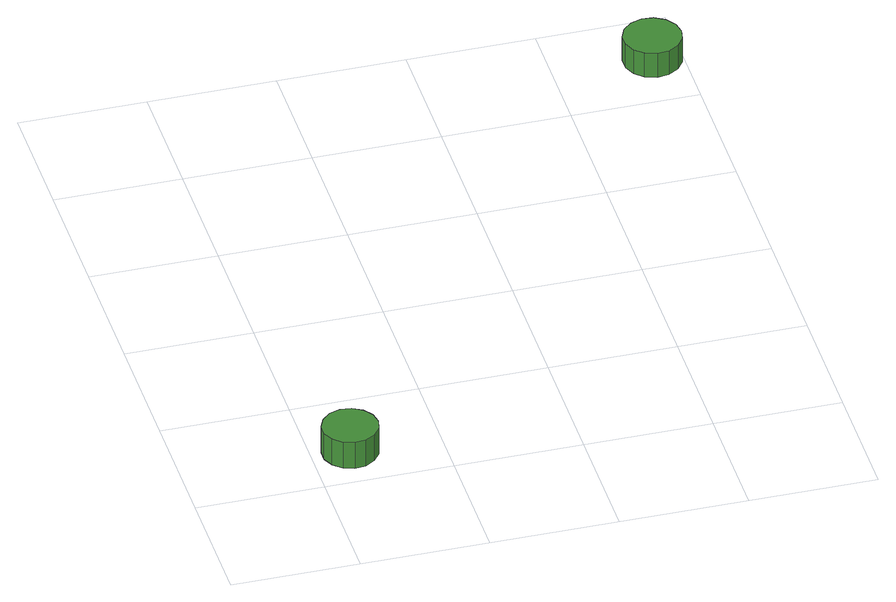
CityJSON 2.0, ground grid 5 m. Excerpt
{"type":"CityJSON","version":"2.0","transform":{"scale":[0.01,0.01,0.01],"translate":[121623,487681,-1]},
"CityObjects":{
"tree1":{"type":"SolitaryVegetationObject","attributes":{"function":"something"},"geometry":[{"type":"MultiSurface","lod":"1","boundaries":[[[0,1,2,3,4,5,6,7,8,9,10,11,12,13,14]],[[15,16,17,18,19,20,21,22,23,24,25,26,27,28,29]],[[0,29,28,1]],[[1,28,27,2]],[[2,27,26,3]],[[3,26,25,4]],[[4,25,24,5]],[[5,24,23,6]],[[6,23,22,7]],[[7,22,21,8]],[[8,21,20,9]],[[9,20,19,10]],[[10,19,18,11]],[[11,18,17,12]],[[12,17,16,13]],[[13,16,15,14]],[[14,15,29,0]]]}]},
"tree2":{"type":"SolitaryVegetationObject","attributes":{"function":"something"},"geometry":[{"type":"MultiSurface","lod":"1","boundaries":[[[30,31,32,33,34,35,36,37,38,39,40,41,42,43,44]],[[45,46,47,48,49,50,51,52,53,54,55,56,57,58,59]],[[30,59,58,31]],[[31,58,57,32]],[[32,57,56,33]],[[33,56,55,34]],[[34,55,54,35]],[[35,54,53,36]],[[36,53,52,37]],[[37,52,51,38]],[[38,51,50,39]],[[39,50,49,40]],[[40,49,48,41]],[[41,48,47,42]],[[42,47,46,43]],[[43,46,45,44]],[[44,45,59,30]]]}]}
},
"vertices":[
[258,190,196],[249,234,196],[222,270,196],[183,293,196],[138,298,196],[95,284,196],[62,253,196],[43,212,196],[43,167,196],[62,126,196],[95,95,196],[138,82,196],[183,86,196],[222,109,196],[249,145,196],[249,145,77],[222,109,77],[183,86,77],[138,82,77],[95,95,77],[62,126,77],[43,167,77],[43,212,77],[62,253,77],[95,284,77],[138,298,77],[183,293,77],[222,270,77],[249,234,77],[258,190,77],
[1992,2247,197],[1983,2293,197],[1955,2331,197],[1914,2355,197],[1868,2360,197],[1823,2345,197],[1788,2314,197],[1769,2271,197],[1769,2224,197],[1788,2181,197],[1823,2150,197],[1868,2135,197],[1914,2140,197],[1955,2164,197],[1983,2202,197],[1983,2202,87],[1955,2164,87],[1914,2140,87],[1868,2135,87],[1823,2150,87],[1788,2181,87],[1769,2224,87],[1769,2271,87],[1788,2314,87],[1823,2345,87],[1868,2360,87],[1914,2355,87],[1955,2331,87],[1983,2293,87],[1992,2247,87]
]}
